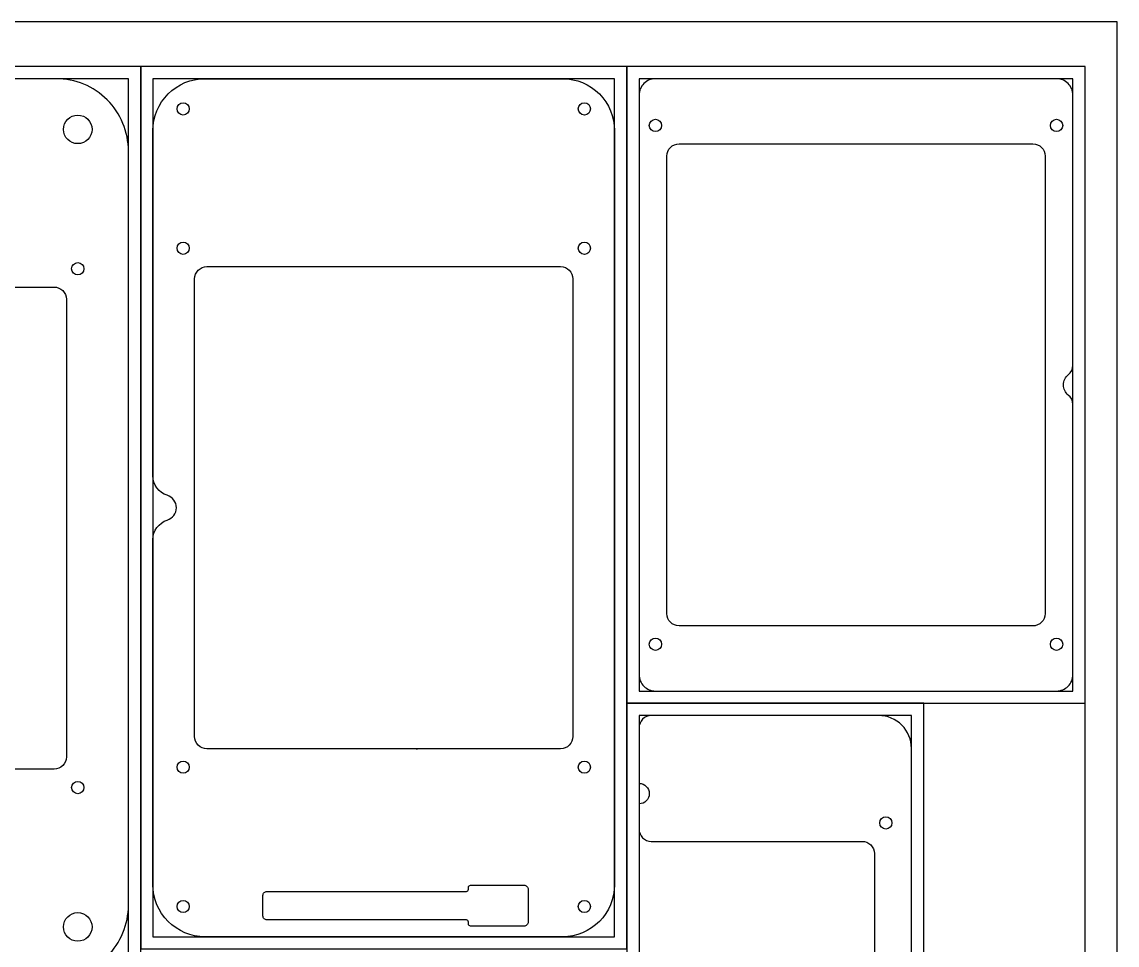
# Model space of a CAD drawing. Header units: millimetres. Extents: x 0 to 505, y 0 to 432.
# Drawn here: x 236.7 to 504.8, y 205.9 to 431.8 of the extents above; entities that cross this region are included whole.
import ezdxf

# ---------------------------------------------------------------- set-up
doc = ezdxf.new("R2010")
doc.units = ezdxf.units.MM
doc.header["$MEASUREMENT"] = 0
for name, color, linetype in [('DEFAULT', 4, 'Continuous'), ('LAYER C', 7, 'Continuous'), ('LAYER D', 7, 'Continuous'), ('LAYER E', 7, 'Continuous'), ('LAYER G', 7, 'Continuous')]:
    doc.layers.add(name, color=color, linetype=linetype)

msp = doc.modelspace()

# ---------------------------------------------------------------- linework, layer by layer
at = {"layer": 'DEFAULT'}
for points in [[(0, 0), (504.82, 0), (504.82, 431.8), (0, 431.8)], [(7.81, 10.9), (497.01, 10.9), (497.01, 420.9), (7.81, 420.9)], [(265.81, 420.9), (136.81, 420.9), (136.81, 194.9), (265.81, 194.9)], [(265.81, 420.9), (265.81, 204.9), (384.81, 204.9), (384.81, 420.9)], [(497.01, 265.03), (497.01, 420.9), (384.81, 420.9), (384.81, 265.03)], [(262.81, 417.9), (139.81, 417.9), (139.81, 197.9), (262.81, 197.9)], [(268.81, 417.9), (268.81, 207.9), (381.81, 207.9), (381.81, 417.9)], [(494.01, 268.03), (494.01, 417.9), (387.81, 417.9), (387.81, 268.03)], [(384.81, 79.44), (457.48, 79.44), (457.48, 265.03), (384.81, 265.03)], [(387.81, 82.44), (454.48, 82.44), (454.48, 262.03), (387.81, 262.03)]]:
    msp.add_lwpolyline(points, close=True, dxfattribs=at)
at = {"layer": 'LAYER C', "color": 5}
msp.add_lwpolyline([(262.81, 215.6), (262.81, 400.2, 0.414214), (245.11, 417.9), (157.51, 417.9, 0.414214), (139.81, 400.2), (139.81, 215.6, 0.414214), (157.51, 197.9), (245.11, 197.9, 0.414214)], format="xyb", close=True, dxfattribs=at)
at = {"layer": 'LAYER C', "color": 1}
msp.add_lwpolyline([(236.31, 366.9), (244.61, 366.9, -0.414213), (247.61, 363.9), (247.61, 251.9, -0.414214), (244.61, 248.9), (158.01, 248.9, -0.414213), (155.01, 251.9), (155.01, 363.9, -0.414214), (158.01, 366.9)], format="xyb", close=True, dxfattribs=at)
for centre, radius in [((250.41, 405.5), 3.5), ((250.41, 371.4), 1.5), ((250.41, 244.4), 1.5), ((250.41, 210.3), 3.5)]:
    msp.add_circle(centre, radius, dxfattribs=at)
at = {"layer": 'LAYER D', "color": 5}
msp.add_lwpolyline([(281.51, 417.9), (369.11, 417.9, -0.414214), (381.81, 405.2), (381.81, 220.6, -0.414214), (369.11, 207.9), (281.51, 207.9, -0.414214), (268.81, 220.6), (268.81, 305.1, -0.327849), (272.32, 309.87, 0.734663), (272.32, 315.93, -0.327849), (268.81, 320.7), (268.81, 405.2, -0.414214)], format="xyb", close=True, dxfattribs=at)
at = {"layer": 'LAYER D', "color": 1}
for points in [[(333.61, 253.9), (282.01, 253.9, -0.414213), (279.01, 256.9), (279.01, 368.9, -0.414214), (282.01, 371.9), (368.61, 371.9, -0.414213), (371.61, 368.9), (371.61, 256.9, -0.414214), (368.61, 253.9), (333.21, 253.9)], [(346.54, 210.5, -0.414225), (346.04, 211), (346.04, 211.5, 0.414229), (345.54, 212), (296.74, 212, -0.414214), (295.74, 213), (295.74, 218, -0.414214), (296.74, 219), (345.54, 219, 0.414198), (346.04, 219.5), (346.04, 220, -0.414203), (346.54, 220.5), (359.65, 220.5, -0.414214), (360.65, 219.5), (360.65, 211.5, -0.414214), (359.65, 210.5)]]:
    msp.add_lwpolyline(points, format="xyb", close=True, dxfattribs=at)
for centre in [(276.21, 410.5), (374.41, 410.5), (276.21, 376.4), (374.41, 376.4), (276.21, 249.4), (374.41, 249.4), (276.21, 215.3), (374.41, 215.3)]:
    msp.add_circle(centre, 1.5, dxfattribs=at)
at = {"layer": 'LAYER E', "color": 5}
msp.add_lwpolyline([(454.48, 179.59), (454.48, 254.03, 0.414214), (446.48, 262.03), (390.81, 262.03, 0.414214), (387.81, 259.03), (387.81, 245.42, -1), (387.81, 240.42), (387.81, 234.24, 0.414214), (390.81, 231.24), (442.41, 231.24, -0.414213), (445.41, 228.24), (445.41, 116.24, -0.414214)], format="xyb", dxfattribs=at)
at = {"layer": 'LAYER E', "color": 1}
msp.add_circle((448.21, 235.74), 1.5, dxfattribs=at)
at = {"layer": 'LAYER G', "color": 5}
msp.add_lwpolyline([(411.61, 417.9), (391.81, 417.9, 0.414214), (387.81, 413.9), (387.81, 272.03, 0.414214), (391.81, 268.03), (490.01, 268.03, 0.414214), (494.01, 272.03), (494.01, 338.13, 0.228587), (492.88, 340.48, -0.482378), (492.88, 345.45, 0.228587), (494.01, 347.8), (494.01, 413.9, 0.414214), (490.01, 417.9)], format="xyb", close=True, dxfattribs=at)
at = {"layer": 'LAYER G', "color": 1}
msp.add_lwpolyline([(432.61, 401.97), (484.21, 401.97, -0.414213), (487.21, 398.97), (487.21, 286.97, -0.414214), (484.21, 283.97), (397.61, 283.97, -0.414213), (394.61, 286.97), (394.61, 398.97, -0.414214), (397.61, 401.97)], format="xyb", close=True, dxfattribs=at)
for centre in [(391.81, 406.47), (490.01, 406.47), (391.81, 279.47), (490.01, 279.47)]:
    msp.add_circle(centre, 1.5, dxfattribs=at)

doc.saveas('drawing.dxf')
